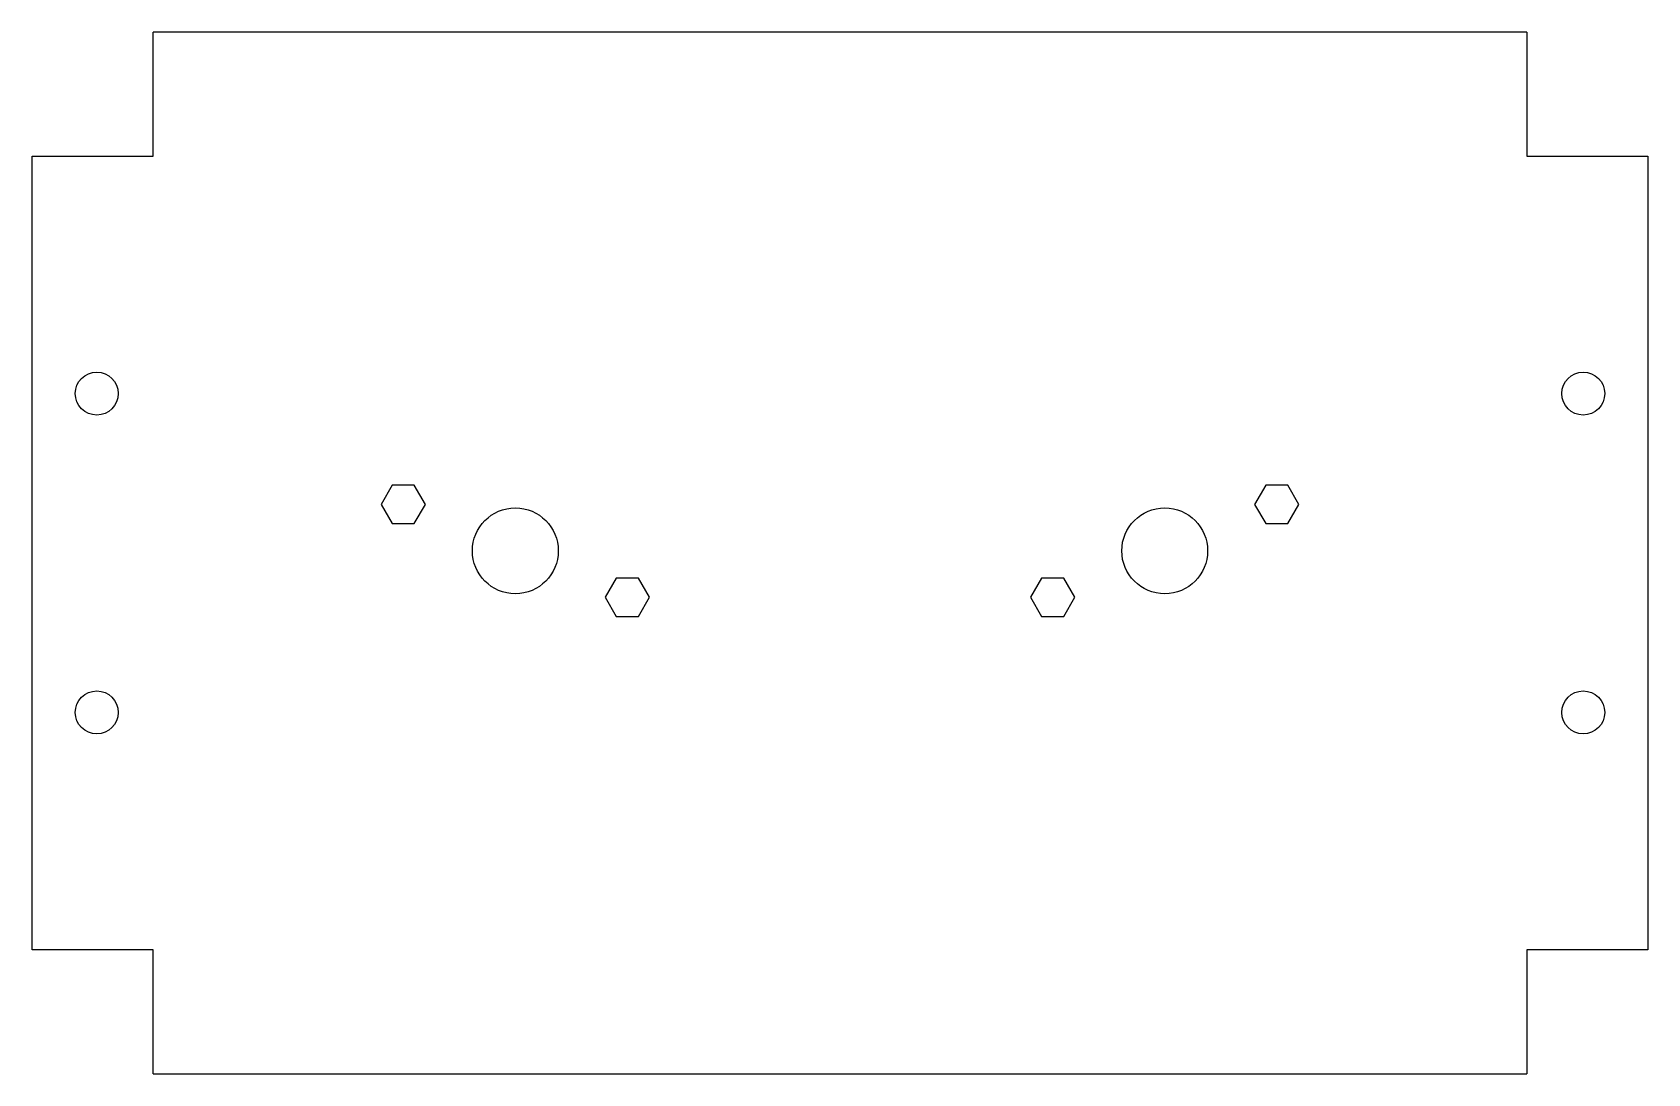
# Model space of a CAD drawing. Header units: millimetres. Extents: x 20 to 321, y 20 to 214.
import ezdxf

# ---------------------------------------------------------------- set-up
doc = ezdxf.new("R2010")
doc.units = ezdxf.units.MM

msp = doc.modelspace()

# ---------------------------------------------------------------- linework, layer by layer
at = {"color": 7, "linetype": 'Continuous', "lineweight": 25}
for p, q in [((42.49, 190.93), (42.49, 214)), ((298.5, 214), (42.49, 214)), ((298.5, 214), (298.5, 190.93)), ((20, 43.07), (20, 190.93)), ((20, 190.93), (42.49, 190.93)), ((298.5, 190.93), (320.99, 190.93)), ((320.99, 190.93), (320.99, 43.07)), ((87.05, 129.62), (84.99, 126.05)), ((91.18, 129.62), (87.05, 129.62)), ((93.24, 126.05), (91.18, 129.62)), ((249.81, 129.62), (247.75, 126.05)), ((253.94, 129.62), (249.81, 129.62)), ((256, 126.05), (253.94, 129.62)), ((84.99, 126.05), (87.05, 122.48)), ((91.18, 122.48), (93.24, 126.05)), ((247.75, 126.05), (249.81, 122.48)), ((253.94, 122.48), (256, 126.05)), ((87.05, 122.48), (91.18, 122.48)), ((249.81, 122.48), (253.94, 122.48)), ((128.81, 112.32), (126.75, 108.75)), ((132.94, 112.32), (128.81, 112.32)), ((135, 108.75), (132.94, 112.32)), ((208.05, 112.32), (205.99, 108.75)), ((212.18, 112.32), (208.05, 112.32)), ((214.24, 108.75), (212.18, 112.32)), ((126.75, 108.75), (128.81, 105.18)), ((132.94, 105.18), (135, 108.75)), ((205.99, 108.75), (208.05, 105.18)), ((212.18, 105.18), (214.24, 108.75)), ((128.81, 105.18), (132.94, 105.18)), ((208.05, 105.18), (212.18, 105.18)), ((42.49, 43.07), (20, 43.07)), ((42.49, 20), (42.49, 43.07)), ((320.99, 43.07), (298.5, 43.07)), ((298.5, 43.07), (298.5, 20)), ((42.49, 20), (298.5, 20))]:
    msp.add_line(p, q, dxfattribs=at)
for centre, radius in [((32, 146.7), 4), ((308.99, 146.7), 4), ((110, 117.4), 8), ((231, 117.4), 8), ((32, 87.3), 4), ((308.99, 87.3), 4)]:
    msp.add_circle(centre, radius, dxfattribs=at)

doc.saveas('drawing.dxf')
